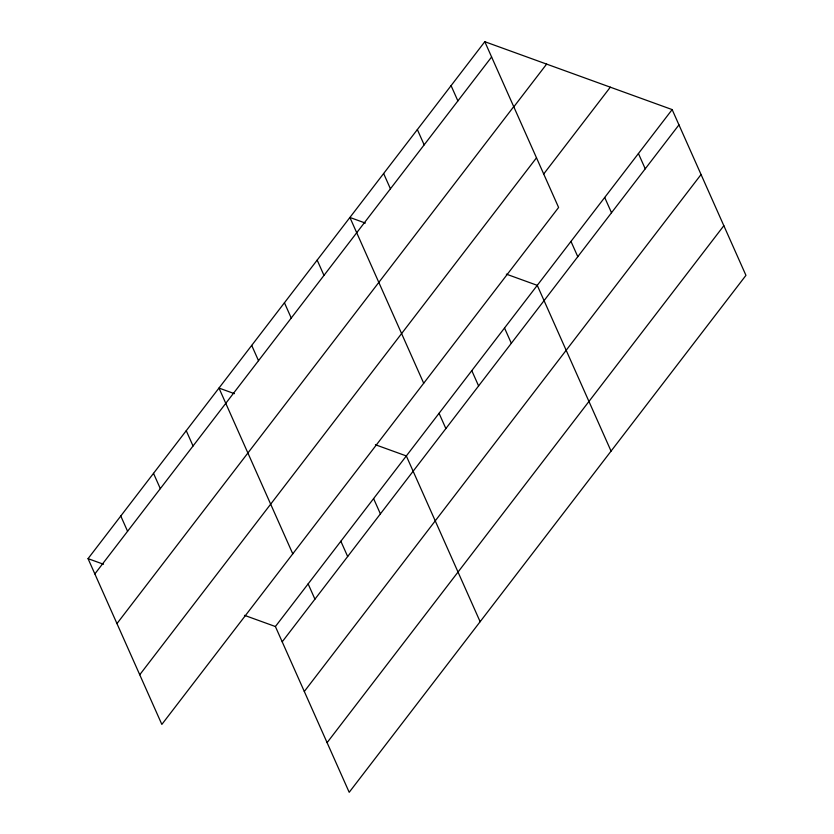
<?xml version="1.0" encoding="UTF-8"?>
<svg xmlns="http://www.w3.org/2000/svg" width="834" height="834" viewBox="0 0 834 834"><rect width="100%" height="100%" fill="white"/><g stroke="black" fill="none" stroke-linecap="round" stroke-linejoin="round"><path stroke-width="1.25" d="M484.804 41.7L558.603 207.468L161.848 724.412L88.05 558.644L484.804 41.7L672.152 109.588L745.95 275.356L349.196 792.3L275.397 626.532L244.487 615.336M94.847 573.938L491.601 56.983M116.958 623.592L513.713 106.648M513.681 107.023L546.624 64.103M139.737 674.758L536.491 157.814M543.664 174.045L610.321 87.184M275.397 626.532L672.152 109.588M282.205 641.815L678.959 124.871M304.306 691.48L701.06 174.525M327.095 742.646L723.849 225.691M365.365 223.064L349.905 217.465L423.703 383.233M506.342 274.146L537.252 285.343L611.061 451.111M234.427 393.658L218.977 388.06L292.776 553.828M375.415 444.741L406.325 455.937L480.134 621.705M88.05 558.644L103.499 564.253M638.427 153.529L645.235 168.812M604.702 197.46L611.51 212.753M570.977 241.401L577.785 256.695M451.079 85.641L457.887 100.924M417.354 129.583L424.162 144.866M504.518 327.991L511.325 343.285M471.794 370.64L478.591 385.933M383.63 173.524L390.437 188.807M439.059 413.289L445.867 428.582M317.17 260.114L323.978 275.397M373.59 498.586L380.398 513.869M284.436 302.763L291.243 318.046M340.856 541.235L347.663 556.518M251.712 345.412L258.509 360.695M308.132 583.883L314.929 599.166M186.243 430.698L193.05 445.992M153.508 473.347L160.316 488.641M120.774 515.996L127.581 531.289"/></g></svg>
